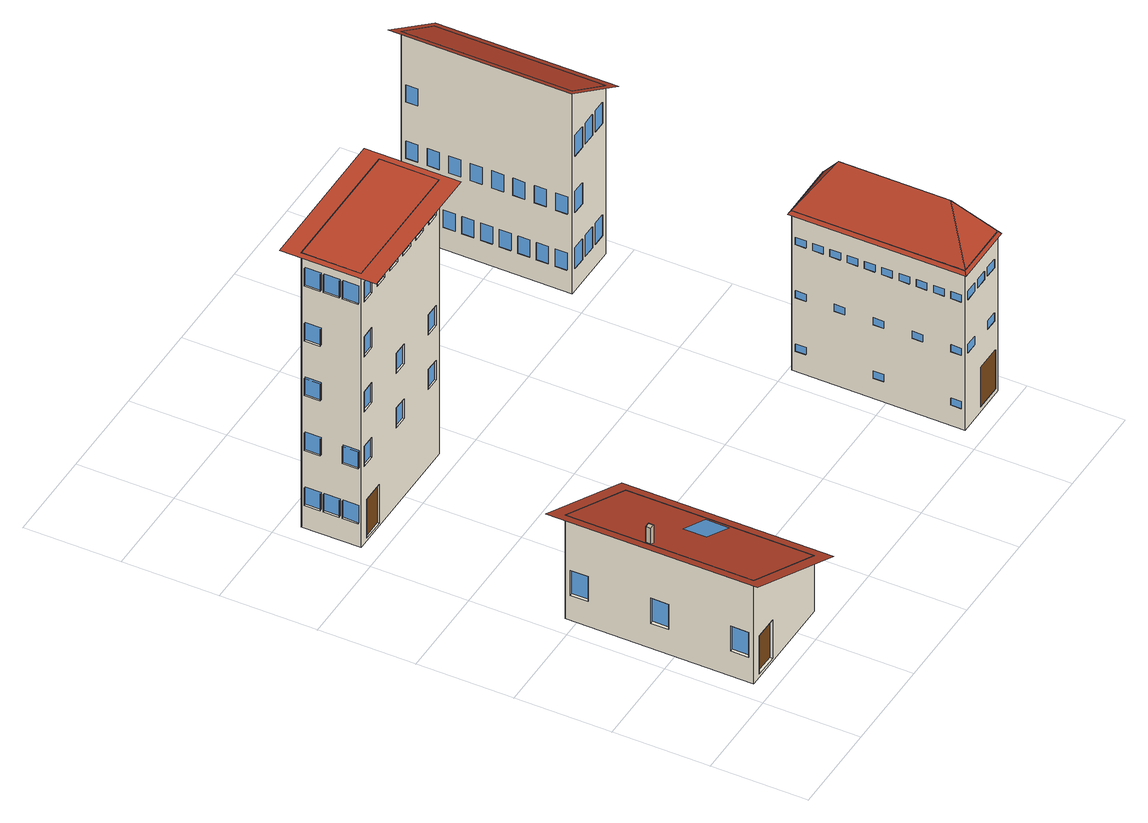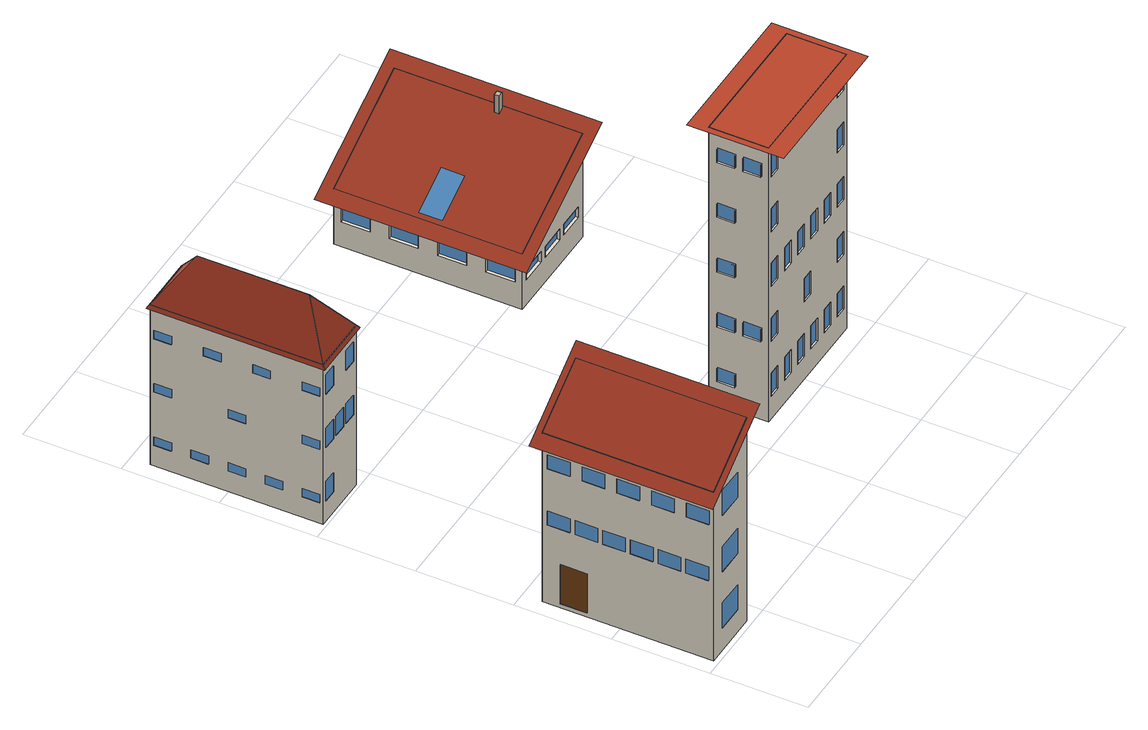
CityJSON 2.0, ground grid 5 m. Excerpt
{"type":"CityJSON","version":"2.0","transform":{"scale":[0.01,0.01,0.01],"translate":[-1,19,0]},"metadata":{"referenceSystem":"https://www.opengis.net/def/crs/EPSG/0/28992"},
"CityObjects":{
"building1":{"type":"Building","attributes":{"roofType":"Shed","yearOfConstruction":1976,"function":"Residential","storeysAboveGround":1},"children":["building1-1"],"geometry":[{"type":"MultiSurface","lod":"3","boundaries":[[[0,1,2,3]],[[4,5,6,7],[8,9,10,11],[12,13,14,15]],[[10,9,8,11]],[[3,2,5,4],[16,17,18,19]],[[20,21,16,19]],[[18,22,20,19]],[[23,22,18,17]],[[16,21,23,17]],[[22,23,21,20]],[[1,6,5,2],[24,25,26,27],[28,29,30,31],[32,33,34,35],[36,37,38,39]],[[40,41,24,27]],[[26,42,40,27]],[[43,42,26,25]],[[24,41,43,25]],[[44,45,28,31]],[[30,46,44,31]],[[47,46,30,29]],[[28,45,47,29]],[[48,49,32,35]],[[34,50,48,35]],[[51,50,34,33]],[[32,49,51,33]],[[52,53,36,39]],[[38,54,52,39]],[[55,54,38,37]],[[36,53,55,37]],[[42,43,41,40]],[[46,47,45,44]],[[50,51,49,48]],[[54,55,53,52]],[[1,0,7,6],[56,57,58,59],[60,61,62,63],[64,65,66,67]],[[68,69,56,59]],[[58,70,68,59]],[[71,70,58,57]],[[56,69,71,57]],[[72,73,60,63]],[[62,74,72,63]],[[75,74,62,61]],[[60,73,75,61]],[[76,77,64,67]],[[66,78,76,67]],[[79,78,66,65]],[[64,77,79,65]],[[70,71,69,68]],[[74,75,73,72]],[[78,79,77,76]],[[0,3,4,7],[80,81,82,83],[84,85,86,87],[88,89,90,91]],[[92,93,80,83]],[[82,94,92,83]],[[95,94,82,81]],[[80,93,95,81]],[[96,97,84,87]],[[86,98,96,87]],[[99,98,86,85]],[[84,97,99,85]],[[100,101,88,91]],[[90,102,100,91]],[[103,102,90,89]],[[88,101,103,89]],[[94,95,93,92]],[[98,99,97,96]],[[102,103,101,100]],[[104,105,106,107],[7,6,5,4]]],"semantics":{"surfaces":[{"type":"GroundSurface"},{"type":"RoofSurface"},{"type":"Window"},{"type":"WallSurface"},{"type":"Door"}],"values":[0,1,2,3,3,3,3,3,4,3,3,3,3,3,3,3,3,3,3,3,3,3,3,3,3,3,2,2,2,2,3,3,3,3,3,3,3,3,3,3,3,3,3,2,2,2,3,3,3,3,3,3,3,3,3,3,3,3,3,2,2,2,1]}}]},
"building1-1":{"type":"BuildingInstallation","parents":["building1"],"geometry":[{"type":"MultiSurface","lod":"3","boundaries":[[[14,108,109,15]],[[110,111,13,12]],[[109,110,12,15]],[[14,13,111,108]],[[108,111,110,109]],[[14,13,12,15]]]}]},
"building2":{"type":"Building","attributes":{"roofType":"Flat","yearOfConstruction":1965,"function":"Residential","storeysAboveGround":5},"geometry":[{"type":"MultiSurface","lod":"3","boundaries":[[[112,113,114,115]],[[116,117,118,119]],[[114,116,119,115],[120,121,122,123],[124,125,126,127],[128,129,130,131],[132,133,134,135],[136,137,138,139],[140,141,142,143],[144,145,146,147],[148,149,150,151],[152,153,154,155],[156,157,158,159],[160,161,162,163],[164,165,166,167],[168,169,170,171],[172,173,174,175]],[[176,177,120,123]],[[122,178,176,123]],[[179,178,122,121]],[[120,177,179,121]],[[180,181,124,127]],[[126,182,180,127]],[[183,182,126,125]],[[124,181,183,125]],[[184,185,128,131]],[[130,186,184,131]],[[187,186,130,129]],[[128,185,187,129]],[[188,189,132,135]],[[134,190,188,135]],[[191,190,134,133]],[[132,189,191,133]],[[192,193,136,139]],[[138,194,192,139]],[[195,194,138,137]],[[136,193,195,137]],[[196,197,140,143]],[[142,198,196,143]],[[199,198,142,141]],[[140,197,199,141]],[[200,201,144,147]],[[146,202,200,147]],[[203,202,146,145]],[[144,201,203,145]],[[204,205,148,151]],[[150,206,204,151]],[[207,206,150,149]],[[148,205,207,149]],[[208,209,152,155]],[[154,210,208,155]],[[211,210,154,153]],[[152,209,211,153]],[[212,213,156,159]],[[158,214,212,159]],[[215,214,158,157]],[[156,213,215,157]],[[216,217,160,163]],[[162,218,216,163]],[[219,218,162,161]],[[160,217,219,161]],[[220,221,164,167]],[[166,222,220,167]],[[223,222,166,165]],[[164,221,223,165]],[[224,225,168,171]],[[170,226,224,171]],[[227,226,170,169]],[[168,225,227,169]],[[228,229,172,175]],[[174,230,228,175]],[[231,230,174,173]],[[172,229,231,173]],[[178,179,177,176]],[[182,183,181,180]],[[186,187,185,184]],[[190,191,189,188]],[[194,195,193,192]],[[198,199,197,196]],[[202,203,201,200]],[[206,207,205,204]],[[210,211,209,208]],[[214,215,213,212]],[[218,219,217,216]],[[222,223,221,220]],[[226,227,225,224]],[[230,231,229,228]],[[113,117,116,114],[232,233,234,235],[236,237,238,239],[240,241,242,243],[244,245,246,247],[248,249,250,251],[252,253,254,255],[256,257,258,259]],[[260,261,232,235]],[[234,262,260,235]],[[263,262,234,233]],[[232,261,263,233]],[[264,265,236,239]],[[238,266,264,239]],[[267,266,238,237]],[[236,265,267,237]],[[268,269,240,243]],[[242,270,268,243]],[[271,270,242,241]],[[240,269,271,241]],[[272,273,244,247]],[[246,274,272,247]],[[275,274,246,245]],[[244,273,275,245]],[[276,277,248,251]],[[250,278,276,251]],[[279,278,250,249]],[[248,277,279,249]],[[280,281,252,255]],[[254,282,280,255]],[[283,282,254,253]],[[252,281,283,253]],[[284,285,256,259]],[[258,286,284,259]],[[287,286,258,257]],[[256,285,287,257]],[[262,263,261,260]],[[266,267,265,264]],[[270,271,269,268]],[[274,275,273,272]],[[278,279,277,276]],[[282,283,281,280]],[[286,287,285,284]],[[112,118,117,113],[288,289,290,291],[292,293,294,295],[296,297,298,299],[300,301,302,303],[304,305,306,307],[308,309,310,311],[312,313,314,315],[316,317,318,319],[320,321,322,323],[324,325,326,327],[328,329,330,331],[332,333,334,335],[336,337,338,339],[340,341,342,343],[344,345,346,347],[348,349,350,351],[352,353,354,355],[356,357,358,359],[360,361,362,363]],[[364,365,288,291]],[[290,366,364,291]],[[367,366,290,289]],[[288,365,367,289]],[[368,369,292,295]],[[294,370,368,295]],[[371,370,294,293]],[[292,369,371,293]],[[372,373,296,299]],[[298,374,372,299]],[[375,374,298,297]],[[296,373,375,297]],[[376,377,300,303]],[[302,378,376,303]],[[379,378,302,301]],[[300,377,379,301]],[[380,381,304,307]],[[306,382,380,307]],[[383,382,306,305]],[[304,381,383,305]],[[384,385,308,311]],[[310,386,384,311]],[[387,386,310,309]],[[308,385,387,309]],[[388,389,312,315]],[[314,390,388,315]],[[391,390,314,313]],[[312,389,391,313]],[[392,393,316,319]],[[318,394,392,319]],[[395,394,318,317]],[[316,393,395,317]],[[396,397,320,323]],[[322,398,396,323]],[[399,398,322,321]],[[320,397,399,321]],[[400,401,324,327]],[[326,402,400,327]],[[403,402,326,325]],[[324,401,403,325]],[[404,405,328,331]],[[330,406,404,331]],[[407,406,330,329]],[[328,405,407,329]],[[408,409,332,335]],[[334,410,408,335]],[[411,410,334,333]],[[332,409,411,333]],[[412,413,336,339]],[[338,414,412,339]],[[415,414,338,337]],[[336,413,415,337]],[[416,417,340,343]],[[342,418,416,343]],[[419,418,342,341]],[[340,417,419,341]],[[420,421,344,347]],[[346,422,420,347]],[[423,422,346,345]],[[344,421,423,345]],[[424,425,348,351]],[[350,426,424,351]],[[427,426,350,349]],[[348,425,427,349]],[[428,429,352,355]],[[354,430,428,355]],[[431,430,354,353]],[[352,429,431,353]],[[432,433,356,359]],[[358,434,432,359]],[[435,434,358,357]],[[356,433,435,357]],[[436,437,360,363]],[[362,438,436,363]],[[439,438,362,361]],[[360,437,439,361]],[[366,367,365,364]],[[370,371,369,368]],[[374,375,373,372]],[[378,379,377,376]],[[382,383,381,380]],[[386,387,385,384]],[[390,391,389,388]],[[394,395,393,392]],[[398,399,397,396]],[[402,403,401,400]],[[406,407,405,404]],[[410,411,409,408]],[[414,415,413,412]],[[418,419,417,416]],[[422,423,421,420]],[[426,427,425,424]],[[430,431,429,428]],[[434,435,433,432]],[[438,439,437,436]],[[115,119,118,112],[440,441,442,443],[444,445,446,447],[448,449,450,451],[452,453,454,455],[456,457,458,459],[460,461,462,463],[464,465,466,467],[468,469,470,471],[472,473,474,475],[476,477,478,479]],[[480,481,440,443]],[[442,482,480,443]],[[483,482,442,441]],[[440,481,483,441]],[[484,485,444,447]],[[446,486,484,447]],[[487,486,446,445]],[[444,485,487,445]],[[488,489,448,451]],[[450,490,488,451]],[[491,490,450,449]],[[448,489,491,449]],[[492,493,452,455]],[[454,494,492,455]],[[495,494,454,453]],[[452,493,495,453]],[[496,497,456,459]],[[458,498,496,459]],[[499,498,458,457]],[[456,497,499,457]],[[500,501,460,463]],[[462,502,500,463]],[[503,502,462,461]],[[460,501,503,461]],[[504,505,464,467]],[[466,506,504,467]],[[507,506,466,465]],[[464,505,507,465]],[[508,509,468,471]],[[470,510,508,471]],[[511,510,470,469]],[[468,509,511,469]],[[512,513,472,475]],[[474,514,512,475]],[[515,514,474,473]],[[472,513,515,473]],[[516,517,476,479]],[[478,518,516,479]],[[519,518,478,477]],[[476,517,519,477]],[[482,483,481,480]],[[486,487,485,484]],[[490,491,489,488]],[[494,495,493,492]],[[498,499,497,496]],[[502,503,501,500]],[[506,507,505,504]],[[510,511,509,508]],[[514,515,513,512]],[[518,519,517,516]],[[520,521,522,523],[118,117,116,119]]],"semantics":{"surfaces":[{"type":"GroundSurface"},{"type":"RoofSurface"},{"type":"WallSurface"},{"type":"Door"},{"type":"Window"}],"values":[0,1,2,2,2,2,2,2,2,2,2,2,2,2,2,2,2,2,2,2,2,2,2,2,2,2,2,2,2,2,2,2,2,2,2,2,2,2,2,2,2,2,2,2,2,2,2,2,2,2,2,2,2,2,2,2,2,2,2,3,4,4,4,4,4,4,4,4,4,4,4,4,4,2,2,2,2,2,2,2,2,2,2,2,2,2,2,2,2,2,2,2,2,2,2,2,2,2,2,2,2,2,4,4,4,4,4,4,4,2,2,2,2,2,2,2,2,2,2,2,2,2,2,2,2,2,2,2,2,2,2,2,2,2,2,2,2,2,2,2,2,2,2,2,2,2,2,2,2,2,2,2,2,2,2,2,2,2,2,2,2,2,2,2,2,2,2,2,2,2,2,2,2,2,2,2,2,2,2,2,2,2,2,2,2,2,4,4,4,4,4,4,4,4,4,4,4,4,4,4,4,4,4,4,4,2,2,2,2,2,2,2,2,2,2,2,2,2,2,2,2,2,2,2,2,2,2,2,2,2,2,2,2,2,2,2,2,2,2,2,2,2,2,2,2,2,4,4,4,4,4,4,4,4,4,4,1]}}]},
"building3":{"type":"Building","attributes":{"roofType":"Hipped","yearOfConstruction":1959,"function":"Industrial","storeysAboveGround":3},"geometry":[{"type":"MultiSurface","lod":"3","boundaries":[[[524,525,526,527]],[[528,529,530,531]],[[531,532,533,528]],[[530,532,531]],[[533,529,528]],[[526,532,530,527],[534,535,536,537],[538,539,540,541],[542,543,544,545],[546,547,548,549],[550,551,552,553],[554,555,556,557]],[[558,559,534,537]],[[536,560,558,537]],[[561,560,536,535]],[[534,559,561,535]],[[562,563,538,541]],[[540,564,562,541]],[[565,564,540,539]],[[538,563,565,539]],[[566,567,542,545]],[[544,568,566,545]],[[569,568,544,543]],[[542,567,569,543]],[[570,571,546,549]],[[548,572,570,549]],[[573,572,548,547]],[[546,571,573,547]],[[574,575,550,553]],[[552,576,574,553]],[[577,576,552,551]],[[550,575,577,551]],[[578,579,554,557]],[[556,580,578,557]],[[581,580,556,555]],[[554,579,581,555]],[[560,561,559,558]],[[564,565,563,562]],[[568,569,567,566]],[[572,573,571,570]],[[576,577,575,574]],[[580,581,579,578]],[[525,533,532,526],[582,583,584,585],[586,587,588,589],[590,591,592,593],[594,595,596,597],[598,599,600,601],[602,603,604,605],[606,607,608,609],[610,611,612,613],[614,615,616,617],[618,619,620,621],[622,623,624,625],[626,627,628,629]],[[630,631,582,585]],[[584,632,630,585]],[[633,632,584,583]],[[582,631,633,583]],[[634,635,586,589]],[[588,636,634,589]],[[637,636,588,587]],[[586,635,637,587]],[[638,639,590,593]],[[592,640,638,593]],[[641,640,592,591]],[[590,639,641,591]],[[642,643,594,597]],[[596,644,642,597]],[[645,644,596,595]],[[594,643,645,595]],[[646,647,598,601]],[[600,648,646,601]],[[649,648,600,599]],[[598,647,649,599]],[[650,651,602,605]],[[604,652,650,605]],[[653,652,604,603]],[[602,651,653,603]],[[654,655,606,609]],[[608,656,654,609]],[[657,656,608,607]],[[606,655,657,607]],[[658,659,610,613]],[[612,660,658,613]],[[661,660,612,611]],[[610,659,661,611]],[[662,663,614,617]],[[616,664,662,617]],[[665,664,616,615]],[[614,663,665,615]],[[666,667,618,621]],[[620,668,666,621]],[[669,668,620,619]],[[618,667,669,619]],[[670,671,622,625]],[[624,672,670,625]],[[673,672,624,623]],[[622,671,673,623]],[[674,675,626,629]],[[628,676,674,629]],[[677,676,628,627]],[[626,675,677,627]],[[632,633,631,630]],[[636,637,635,634]],[[640,641,639,638]],[[644,645,643,642]],[[648,649,647,646]],[[652,653,651,650]],[[656,657,655,654]],[[660,661,659,658]],[[664,665,663,662]],[[668,669,667,666]],[[672,673,671,670]],[[676,677,675,674]],[[524,529,533,525],[678,679,680,681],[682,683,684,685],[686,687,688,689],[690,691,692,693],[694,695,696,697],[698,699,700,701]],[[702,703,678,681]],[[680,704,702,681]],[[705,704,680,679]],[[678,703,705,679]],[[706,707,682,685]],[[684,708,706,685]],[[709,708,684,683]],[[682,707,709,683]],[[710,711,686,689]],[[688,712,710,689]],[[713,712,688,687]],[[686,711,713,687]],[[714,715,690,693]],[[692,716,714,693]],[[717,716,692,691]],[[690,715,717,691]],[[718,719,694,697]],[[696,720,718,697]],[[721,720,696,695]],[[694,719,721,695]],[[722,723,698,701]],[[700,724,722,701]],[[725,724,700,699]],[[698,723,725,699]],[[704,705,703,702]],[[708,709,707,706]],[[712,713,711,710]],[[716,717,715,714]],[[720,721,719,718]],[[724,725,723,722]],[[527,530,529,524],[726,727,728,729],[730,731,732,733],[734,735,736,737],[738,739,740,741],[742,743,744,745],[746,747,748,749],[750,751,752,753],[754,755,756,757],[758,759,760,761],[762,763,764,765],[766,767,768,769],[770,771,772,773],[774,775,776,777],[778,779,780,781],[782,783,784,785],[786,787,788,789],[790,791,792,793],[794,795,796,797]],[[798,799,726,729]],[[728,800,798,729]],[[801,800,728,727]],[[726,799,801,727]],[[802,803,730,733]],[[732,804,802,733]],[[805,804,732,731]],[[730,803,805,731]],[[806,807,734,737]],[[736,808,806,737]],[[809,808,736,735]],[[734,807,809,735]],[[810,811,738,741]],[[740,812,810,741]],[[813,812,740,739]],[[738,811,813,739]],[[814,815,742,745]],[[744,816,814,745]],[[817,816,744,743]],[[742,815,817,743]],[[818,819,746,749]],[[748,820,818,749]],[[821,820,748,747]],[[746,819,821,747]],[[822,823,750,753]],[[752,824,822,753]],[[825,824,752,751]],[[750,823,825,751]],[[826,827,754,757]],[[756,828,826,757]],[[829,828,756,755]],[[754,827,829,755]],[[830,831,758,761]],[[760,832,830,761]],[[833,832,760,759]],[[758,831,833,759]],[[834,835,762,765]],[[764,836,834,765]],[[837,836,764,763]],[[762,835,837,763]],[[838,839,766,769]],[[768,840,838,769]],[[841,840,768,767]],[[766,839,841,767]],[[842,843,770,773]],[[772,844,842,773]],[[845,844,772,771]],[[770,843,845,771]],[[846,847,774,777]],[[776,848,846,777]],[[849,848,776,775]],[[774,847,849,775]],[[850,851,778,781]],[[780,852,850,781]],[[853,852,780,779]],[[778,851,853,779]],[[854,855,782,785]],[[784,856,854,785]],[[857,856,784,783]],[[782,855,857,783]],[[858,859,786,789]],[[788,860,858,789]],[[861,860,788,787]],[[786,859,861,787]],[[862,863,790,793]],[[792,864,862,793]],[[865,864,792,791]],[[790,863,865,791]],[[866,867,794,797]],[[796,868,866,797]],[[869,868,796,795]],[[794,867,869,795]],[[800,801,799,798]],[[804,805,803,802]],[[808,809,807,806]],[[812,813,811,810]],[[816,817,815,814]],[[820,821,819,818]],[[824,825,823,822]],[[828,829,827,826]],[[832,833,831,830]],[[836,837,835,834]],[[840,841,839,838]],[[844,845,843,842]],[[848,849,847,846]],[[852,853,851,850]],[[856,857,855,854]],[[860,861,859,858]],[[864,865,863,862]],[[868,869,867,866]],[[870,532,530,871]],[[872,533,532,870]],[[529,533,872,873]],[[530,529,873,871]]],"semantics":{"surfaces":[{"type":"GroundSurface"},{"type":"RoofSurface"},{"type":"WallSurface"},{"type":"Door"},{"type":"Window"}],"values":[0,1,1,1,1,2,2,2,2,2,2,2,2,2,2,2,2,2,2,2,2,2,2,2,2,2,2,2,2,2,3,4,4,4,4,4,2,2,2,2,2,2,2,2,2,2,2,2,2,2,2,2,2,2,2,2,2,2,2,2,2,2,2,2,2,2,2,2,2,2,2,2,2,2,2,2,2,2,2,2,2,2,2,2,2,4,4,4,4,4,4,4,4,4,4,4,4,2,2,2,2,2,2,2,2,2,2,2,2,2,2,2,2,2,2,2,2,2,2,2,2,2,4,4,4,4,4,4,2,2,2,2,2,2,2,2,2,2,2,2,2,2,2,2,2,2,2,2,2,2,2,2,2,2,2,2,2,2,2,2,2,2,2,2,2,2,2,2,2,2,2,2,2,2,2,2,2,2,2,2,2,2,2,2,2,2,2,2,2,2,2,2,2,2,2,2,2,2,2,2,2,4,4,4,4,4,4,4,4,4,4,4,4,4,4,4,4,4,4,1,1,1,1]}}]},
"building4":{"type":"Building","attributes":{"roofType":"Shed","yearOfConstruction":1948,"function":"Residential","storeysAboveGround":3},"geometry":[{"type":"MultiSurface","lod":"3","boundaries":[[[874,875,876,877]],[[878,879,880,881]],[[877,876,879,878],[882,883,884,885],[886,887,888,889],[890,891,892,893],[894,895,896,897],[898,899,900,901],[902,903,904,905],[906,907,908,909]],[[910,911,882,885]],[[884,912,910,885]],[[913,912,884,883]],[[882,911,913,883]],[[914,915,886,889]],[[888,916,914,889]],[[917,916,888,887]],[[886,915,917,887]],[[918,919,890,893]],[[892,920,918,893]],[[921,920,892,891]],[[890,919,921,891]],[[922,923,894,897]],[[896,924,922,897]],[[925,924,896,895]],[[894,923,925,895]],[[926,927,898,901]],[[900,928,926,901]],[[929,928,900,899]],[[898,927,929,899]],[[930,931,902,905]],[[904,932,930,905]],[[933,932,904,903]],[[902,931,933,903]],[[934,935,906,909]],[[908,936,934,909]],[[937,936,908,907]],[[906,935,937,907]],[[912,913,911,910]],[[916,917,915,914]],[[920,921,919,918]],[[924,925,923,922]],[[928,929,927,926]],[[932,933,931,930]],[[936,937,935,934]],[[875,880,879,876],[938,939,940,941],[942,943,944,945],[946,947,948,949],[950,951,952,953],[954,955,956,957],[958,959,960,961],[962,963,964,965],[966,967,968,969],[970,971,972,973],[974,975,976,977],[978,979,980,981],[982,983,984,985]],[[986,987,938,941]],[[940,988,986,941]],[[989,988,940,939]],[[938,987,989,939]],[[990,991,942,945]],[[944,992,990,945]],[[993,992,944,943]],[[942,991,993,943]],[[994,995,946,949]],[[948,996,994,949]],[[997,996,948,947]],[[946,995,997,947]],[[998,999,950,953]],[[952,1000,998,953]],[[1001,1000,952,951]],[[950,999,1001,951]],[[1002,1003,954,957]],[[956,1004,1002,957]],[[1005,1004,956,955]],[[954,1003,1005,955]],[[1006,1007,958,961]],[[960,1008,1006,961]],[[1009,1008,960,959]],[[958,1007,1009,959]],[[1010,1011,962,965]],[[964,1012,1010,965]],[[1013,1012,964,963]],[[962,1011,1013,963]],[[1014,1015,966,969]],[[968,1016,1014,969]],[[1017,1016,968,967]],[[966,1015,1017,967]],[[1018,1019,970,973]],[[972,1020,1018,973]],[[1021,1020,972,971]],[[970,1019,1021,971]],[[1022,1023,974,977]],[[976,1024,1022,977]],[[1025,1024,976,975]],[[974,1023,1025,975]],[[1026,1027,978,981]],[[980,1028,1026,981]],[[1029,1028,980,979]],[[978,1027,1029,979]],[[1030,1031,982,985]],[[984,1032,1030,985]],[[1033,1032,984,983]],[[982,1031,1033,983]],[[988,989,987,986]],[[992,993,991,990]],[[996,997,995,994]],[[1000,1001,999,998]],[[1004,1005,1003,1002]],[[1008,1009,1007,1006]],[[1012,1013,1011,1010]],[[1016,1017,1015,1014]],[[1020,1021,1019,1018]],[[1024,1025,1023,1022]],[[1028,1029,1027,1026]],[[1032,1033,1031,1030]],[[875,874,881,880],[1034,1035,1036,1037],[1038,1039,1040,1041],[1042,1043,1044,1045]],[[1046,1047,1034,1037]],[[1036,1048,1046,1037]],[[1049,1048,1036,1035]],[[1034,1047,1049,1035]],[[1050,1051,1038,1041]],[[1040,1052,1050,1041]],[[1053,1052,1040,1039]],[[1038,1051,1053,1039]],[[1054,1055,1042,1045]],[[1044,1056,1054,1045]],[[1057,1056,1044,1043]],[[1042,1055,1057,1043]],[[1048,1049,1047,1046]],[[1052,1053,1051,1050]],[[1056,1057,1055,1054]],[[874,877,878,881],[1058,1059,1060,1061],[1062,1063,1064,1065],[1066,1067,1068,1069],[1070,1071,1072,1073],[1074,1075,1076,1077],[1078,1079,1080,1081],[1082,1083,1084,1085],[1086,1087,1088,1089],[1090,1091,1092,1093],[1094,1095,1096,1097],[1098,1099,1100,1101],[1102,1103,1104,1105],[1106,1107,1108,1109],[1110,1111,1112,1113],[1114,1115,1116,1117],[1118,1119,1120,1121],[1122,1123,1124,1125],[1126,1127,1128,1129]],[[1130,1131,1058,1061]],[[1060,1132,1130,1061]],[[1133,1132,1060,1059]],[[1058,1131,1133,1059]],[[1134,1135,1062,1065]],[[1064,1136,1134,1065]],[[1137,1136,1064,1063]],[[1062,1135,1137,1063]],[[1138,1139,1066,1069]],[[1068,1140,1138,1069]],[[1141,1140,1068,1067]],[[1066,1139,1141,1067]],[[1142,1143,1070,1073]],[[1072,1144,1142,1073]],[[1145,1144,1072,1071]],[[1070,1143,1145,1071]],[[1146,1147,1074,1077]],[[1076,1148,1146,1077]],[[1149,1148,1076,1075]],[[1074,1147,1149,1075]],[[1150,1151,1078,1081]],[[1080,1152,1150,1081]],[[1153,1152,1080,1079]],[[1078,1151,1153,1079]],[[1154,1155,1082,1085]],[[1084,1156,1154,1085]],[[1157,1156,1084,1083]],[[1082,1155,1157,1083]],[[1158,1159,1086,1089]],[[1088,1160,1158,1089]],[[1161,1160,1088,1087]],[[1086,1159,1161,1087]],[[1162,1163,1090,1093]],[[1092,1164,1162,1093]],[[1165,1164,1092,1091]],[[1090,1163,1165,1091]],[[1166,1167,1094,1097]],[[1096,1168,1166,1097]],[[1169,1168,1096,1095]],[[1094,1167,1169,1095]],[[1170,1171,1098,1101]],[[1100,1172,1170,1101]],[[1173,1172,1100,1099]],[[1098,1171,1173,1099]],[[1174,1175,1102,1105]],[[1104,1176,1174,1105]],[[1177,1176,1104,1103]],[[1102,1175,1177,1103]],[[1178,1179,1106,1109]],[[1108,1180,1178,1109]],[[1181,1180,1108,1107]],[[1106,1179,1181,1107]],[[1182,1183,1110,1113]],[[1112,1184,1182,1113]],[[1185,1184,1112,1111]],[[1110,1183,1185,1111]],[[1186,1187,1114,1117]],[[1116,1188,1186,1117]],[[1189,1188,1116,1115]],[[1114,1187,1189,1115]],[[1190,1191,1118,1121]],[[1120,1192,1190,1121]],[[1193,1192,1120,1119]],[[1118,1191,1193,1119]],[[1194,1195,1122,1125]],[[1124,1196,1194,1125]],[[1197,1196,1124,1123]],[[1122,1195,1197,1123]],[[1198,1199,1126,1129]],[[1128,1200,1198,1129]],[[1201,1200,1128,1127]],[[1126,1199,1201,1127]],[[1132,1133,1131,1130]],[[1136,1137,1135,1134]],[[1140,1141,1139,1138]],[[1144,1145,1143,1142]],[[1148,1149,1147,1146]],[[1152,1153,1151,1150]],[[1156,1157,1155,1154]],[[1160,1161,1159,1158]],[[1164,1165,1163,1162]],[[1168,1169,1167,1166]],[[1172,1173,1171,1170]],[[1176,1177,1175,1174]],[[1180,1181,1179,1178]],[[1184,1185,1183,1182]],[[1188,1189,1187,1186]],[[1192,1193,1191,1190]],[[1196,1197,1195,1194]],[[1200,1201,1199,1198]],[[1202,1203,1204,1205],[881,880,879,878]]],"semantics":{"surfaces":[{"type":"GroundSurface"},{"type":"RoofSurface"},{"type":"WallSurface"},{"type":"Window"},{"type":"Door"}],"values":[0,1,2,2,2,2,2,2,2,2,2,2,2,2,2,2,2,2,2,2,2,2,2,2,2,2,2,2,2,2,2,3,3,3,3,3,3,3,2,2,2,2,2,2,2,2,2,2,2,2,2,2,2,2,2,2,2,2,2,2,2,2,2,2,2,2,2,2,2,2,2,2,2,2,2,2,2,2,2,2,2,2,2,2,2,2,2,4,3,3,3,3,3,3,3,3,3,3,3,2,2,2,2,2,2,2,2,2,2,2,2,2,3,3,3,2,2,2,2,2,2,2,2,2,2,2,2,2,2,2,2,2,2,2,2,2,2,2,2,2,2,2,2,2,2,2,2,2,2,2,2,2,2,2,2,2,2,2,2,2,2,2,2,2,2,2,2,2,2,2,2,2,2,2,2,2,2,2,2,2,2,2,2,2,2,2,2,2,3,3,3,3,3,3,3,3,3,3,3,3,3,3,3,3,3,3,1]}}]}
},
"vertices":[
[100,1060,0],[672,1060,0],[672,100,0],[100,100,0],[100,100,607],[672,100,327],[672,1060,327],[100,1060,607],[437,641,442],[650,641,338],[650,520,338],[437,520,442],[110,656,602],[137,656,589],[137,629,589],[110,629,602],[154,100,241],[279,100,241],[279,100,16],[154,100,16],[154,116,16],[154,116,241],[279,116,16],[279,116,241],[672,137,285],[672,285,285],[672,285,145],[672,137,145],[672,383,285],[672,531,285],[672,531,145],[672,383,145],[672,629,285],[672,777,285],[672,777,145],[672,629,145],[672,875,285],[672,1023,285],[672,1023,145],[672,875,145],[656,137,145],[656,137,285],[656,285,145],[656,285,285],[656,383,145],[656,383,285],[656,531,145],[656,531,285],[656,629,145],[656,629,285],[656,777,145],[656,777,285],[656,875,145],[656,875,285],[656,1023,145],[656,1023,285],[633,1060,207],[494,1060,207],[494,1060,145],[633,1060,145],[456,1060,207],[317,1060,207],[317,1060,145],[456,1060,145],[279,1060,207],[140,1060,207],[140,1060,145],[279,1060,145],[633,1044,145],[633,1044,207],[494,1044,145],[494,1044,207],[456,1044,145],[456,1044,207],[317,1044,145],[317,1044,207],[279,1044,145],[279,1044,207],[140,1044,145],[140,1044,207],[100,1035,292],[100,943,292],[100,943,145],[100,1035,145],[100,626,292],[100,534,292],[100,534,145],[100,626,145],[100,217,292],[100,125,292],[100,125,145],[100,217,145],[116,1035,145],[116,1035,292],[116,943,145],[116,943,292],[116,626,145],[116,626,292],[116,534,145],[116,534,292],[116,217,145],[116,217,292],[116,125,145],[116,125,292],[744,40,292],[744,1120,292],[28,1120,642],[28,40,642],
[137,629,693],[110,629,693],[110,656,693],[137,656,693],
[100,2404,0],[838,2404,0],[838,2100,0],[100,2100,0],[838,2100,1610],[838,2404,1610],[100,2404,1610],[100,2100,1610],[154,2100,243],[271,2100,243],[271,2100,15],[154,2100,15],[128,2100,571],[202,2100,571],[202,2100,454],[128,2100,454],[432,2100,571],[506,2100,571],[506,2100,454],[432,2100,454],[736,2100,571],[810,2100,571],[810,2100,454],[736,2100,454],[128,2100,893],[202,2100,893],[202,2100,776],[128,2100,776],[432,2100,893],[506,2100,893],[506,2100,776],[432,2100,776],[736,2100,893],[810,2100,893],[810,2100,776],[736,2100,776],[128,2100,1215],[202,2100,1215],[202,2100,1098],[128,2100,1098],[128,2100,1537],[202,2100,1537],[202,2100,1420],[128,2100,1420],[250,2100,1537],[324,2100,1537],[324,2100,1420],[250,2100,1420],[372,2100,1537],[446,2100,1537],[446,2100,1420],[372,2100,1420],[494,2100,1537],[568,2100,1537],[568,2100,1420],[494,2100,1420],[616,2100,1537],[690,2100,1537],[690,2100,1420],[616,2100,1420],[738,2100,1537],[812,2100,1537],[812,2100,1420],[738,2100,1420],[154,2109,15],[154,2109,243],[271,2109,15],[271,2109,243],[128,2109,454],[128,2109,571],[202,2109,454],[202,2109,571],[432,2109,454],[432,2109,571],[506,2109,454],[506,2109,571],[736,2109,454],[736,2109,571],[810,2109,454],[810,2109,571],[128,2109,776],[128,2109,893],[202,2109,776],[202,2109,893],[432,2109,776],[432,2109,893],[506,2109,776],[506,2109,893],[736,2109,776],[736,2109,893],[810,2109,776],[810,2109,893],[128,2109,1098],[128,2109,1215],[202,2109,1098],[202,2109,1215],[128,2109,1420],[128,2109,1537],[202,2109,1420],[202,2109,1537],[250,2109,1420],[250,2109,1537],[324,2109,1420],[324,2109,1537],[372,2109,1420],[372,2109,1537],[446,2109,1420],[446,2109,1537],[494,2109,1420],[494,2109,1537],[568,2109,1420],[568,2109,1537],[616,2109,1420],[616,2109,1537],[690,2109,1420],[690,2109,1537],[738,2109,1420],[738,2109,1537],[812,2109,1420],[812,2109,1537],[838,2140,208],[838,2232,208],[838,2232,132],[838,2140,132],[838,2140,530],[838,2232,530],[838,2232,454],[838,2140,454],[838,2272,530],[838,2364,530],[838,2364,454],[838,2272,454],[838,2140,852],[838,2232,852],[838,2232,776],[838,2140,776],[838,2140,1174],[838,2232,1174],[838,2232,1098],[838,2140,1098],[838,2140,1496],[838,2232,1496],[838,2232,1420],[838,2140,1420],[838,2272,1496],[838,2364,1496],[838,2364,1420],[838,2272,1420],[829,2140,132],[829,2140,208],[829,2232,132],[829,2232,208],[829,2140,454],[829,2140,530],[829,2232,454],[829,2232,530],[829,2272,454],[829,2272,530],[829,2364,454],[829,2364,530],[829,2140,776],[829,2140,852],[829,2232,776],[829,2232,852],[829,2140,1098],[829,2140,1174],[829,2232,1098],[829,2232,1174],[829,2140,1420],[829,2140,1496],[829,2232,1420],[829,2232,1496],[829,2272,1420],[829,2272,1496],[829,2364,1420],[829,2364,1496],[812,2404,267],[749,2404,267],[749,2404,132],[812,2404,132],[687,2404,267],[624,2404,267],[624,2404,132],[687,2404,132],[562,2404,267],[499,2404,267],[499,2404,132],[562,2404,132],[437,2404,267],[374,2404,267],[374,2404,132],[437,2404,132],[312,2404,267],[249,2404,267],[249,2404,132],[312,2404,132],[187,2404,267],[124,2404,267],[124,2404,132],[187,2404,132],[812,2404,589],[749,2404,589],[749,2404,454],[812,2404,454],[500,2404,589],[437,2404,589],[437,2404,454],[500,2404,454],[188,2404,589],[125,2404,589],[125,2404,454],[188,2404,454],[812,2404,911],[749,2404,911],[749,2404,776],[812,2404,776],[687,2404,911],[624,2404,911],[624,2404,776],[687,2404,776],[562,2404,911],[499,2404,911],[499,2404,776],[562,2404,776],[437,2404,911],[374,2404,911],[374,2404,776],[437,2404,776],[312,2404,911],[249,2404,911],[249,2404,776],[312,2404,776],[187,2404,911],[124,2404,911],[124,2404,776],[187,2404,776],[812,2404,1233],[749,2404,1233],[749,2404,1098],[812,2404,1098],[189,2404,1233],[126,2404,1233],[126,2404,1098],[189,2404,1098],[812,2404,1555],[749,2404,1555],[749,2404,1420],[812,2404,1420],[189,2404,1555],[126,2404,1555],[126,2404,1420],[189,2404,1420],[812,2395,132],[812,2395,267],[749,2395,132],[749,2395,267],[687,2395,132],[687,2395,267],[624,2395,132],[624,2395,267],[562,2395,132],[562,2395,267],[499,2395,132],[499,2395,267],[437,2395,132],[437,2395,267],[374,2395,132],[374,2395,267],[312,2395,132],[312,2395,267],[249,2395,132],[249,2395,267],[187,2395,132],[187,2395,267],[124,2395,132],[124,2395,267],[812,2395,454],[812,2395,589],[749,2395,454],[749,2395,589],[500,2395,454],[500,2395,589],[437,2395,454],[437,2395,589],[188,2395,454],[188,2395,589],[125,2395,454],[125,2395,589],[812,2395,776],[812,2395,911],[749,2395,776],[749,2395,911],[687,2395,776],[687,2395,911],[624,2395,776],[624,2395,911],[562,2395,776],[562,2395,911],[499,2395,776],[499,2395,911],[437,2395,776],[437,2395,911],[374,2395,776],[374,2395,911],[312,2395,776],[312,2395,911],[249,2395,776],[249,2395,911],[187,2395,776],[187,2395,911],[124,2395,776],[124,2395,911],[812,2395,1098],[812,2395,1233],[749,2395,1098],[749,2395,1233],[189,2395,1098],[189,2395,1233],[126,2395,1098],[126,2395,1233],[812,2395,1420],[812,2395,1555],[749,2395,1420],[749,2395,1555],[189,2395,1420],[189,2395,1555],[126,2395,1420],[126,2395,1555],[100,2389,234],[100,2308,234],[100,2308,132],[100,2389,132],[100,2293,234],[100,2212,234],[100,2212,132],[100,2293,132],[100,2197,234],[100,2116,234],[100,2116,132],[100,2197,132],[100,2389,556],[100,2308,556],[100,2308,454],[100,2389,454],[100,2196,556],[100,2115,556],[100,2115,454],[100,2196,454],[100,2389,878],[100,2308,878],[100,2308,776],[100,2389,776],[100,2389,1200],[100,2308,1200],[100,2308,1098],[100,2389,1098],[100,2389,1522],[100,2308,1522],[100,2308,1420],[100,2389,1420],[100,2293,1522],[100,2212,1522],[100,2212,1420],[100,2293,1420],[100,2197,1522],[100,2116,1522],[100,2116,1420],[100,2197,1420],[109,2389,132],[109,2389,234],[109,2308,132],[109,2308,234],[109,2293,132],[109,2293,234],[109,2212,132],[109,2212,234],[109,2197,132],[109,2197,234],[109,2116,132],[109,2116,234],[109,2389,454],[109,2389,556],[109,2308,454],[109,2308,556],[109,2196,454],[109,2196,556],[109,2115,454],[109,2115,556],[109,2389,776],[109,2389,878],[109,2308,776],[109,2308,878],[109,2389,1098],[109,2389,1200],[109,2308,1098],[109,2308,1200],[109,2389,1420],[109,2389,1522],[109,2308,1420],[109,2308,1522],[109,2293,1420],[109,2293,1522],[109,2212,1420],[109,2212,1522],[109,2197,1420],[109,2197,1522],[109,2116,1420],[109,2116,1522],[871,2006,1610],[871,2498,1610],[67,2498,1610],[67,2006,1610],
[2100,983,0],[2411,983,0],[2411,100,0],[2100,100,0],[2256,826,1172],[2100,983,939],[2100,100,939],[2256,257,1172],[2411,100,939],[2411,983,939],[2251,100,256],[2390,100,256],[2390,100,26],[2251,100,26],[2130,100,481],[2194,100,481],[2194,100,432],[2130,100,432],[2317,100,481],[2381,100,481],[2381,100,432],[2317,100,432],[2130,100,794],[2194,100,794],[2194,100,745],[2130,100,745],[2223,100,794],[2287,100,794],[2287,100,745],[2223,100,745],[2316,100,794],[2380,100,794],[2380,100,745],[2316,100,745],[2251,102,26],[2251,102,256],[2390,102,26],[2390,102,256],[2130,102,432],[2130,102,481],[2194,102,432],[2194,102,481],[2317,102,432],[2317,102,481],[2381,102,432],[2381,102,481],[2130,102,745],[2130,102,794],[2194,102,745],[2194,102,794],[2223,102,745],[2223,102,794],[2287,102,745],[2287,102,794],[2316,102,745],[2316,102,794],[2380,102,745],[2380,102,794],[2411,119,167],[2411,208,167],[2411,208,119],[2411,119,119],[2411,308,167],[2411,397,167],[2411,397,119],[2411,308,119],[2411,497,167],[2411,586,167],[2411,586,119],[2411,497,119],[2411,686,167],[2411,775,167],[2411,775,119],[2411,686,119],[2411,875,167],[2411,964,167],[2411,964,119],[2411,875,119],[2411,119,480],[2411,208,480],[2411,208,432],[2411,119,432],[2411,497,480],[2411,586,480],[2411,586,432],[2411,497,432],[2411,875,480],[2411,964,480],[2411,964,432],[2411,875,432],[2411,119,793],[2411,208,793],[2411,208,745],[2411,119,745],[2411,371,793],[2411,460,793],[2411,460,745],[2411,371,745],[2411,623,793],[2411,712,793],[2411,712,745],[2411,623,745],[2411,875,793],[2411,964,793],[2411,964,745],[2411,875,745],[2409,119,119],[2409,119,167],[2409,208,119],[2409,208,167],[2409,308,119],[2409,308,167],[2409,397,119],[2409,397,167],[2409,497,119],[2409,497,167],[2409,586,119],[2409,586,167],[2409,686,119],[2409,686,167],[2409,775,119],[2409,775,167],[2409,875,119],[2409,875,167],[2409,964,119],[2409,964,167],[2409,119,432],[2409,119,480],[2409,208,432],[2409,208,480],[2409,497,432],[2409,497,480],[2409,586,432],[2409,586,480],[2409,875,432],[2409,875,480],[2409,964,432],[2409,964,480],[2409,119,745],[2409,119,793],[2409,208,745],[2409,208,793],[2409,371,745],[2409,371,793],[2409,460,745],[2409,460,793],[2409,623,745],[2409,623,793],[2409,712,745],[2409,712,793],[2409,875,745],[2409,875,793],[2409,964,745],[2409,964,793],[2385,983,232],[2316,983,232],[2316,983,119],[2385,983,119],[2385,983,545],[2316,983,545],[2316,983,432],[2385,983,432],[2290,983,545],[2221,983,545],[2221,983,432],[2290,983,432],[2195,983,545],[2126,983,545],[2126,983,432],[2195,983,432],[2385,983,858],[2316,983,858],[2316,983,745],[2385,983,745],[2195,983,858],[2126,983,858],[2126,983,745],[2195,983,745],[2385,981,119],[2385,981,232],[2316,981,119],[2316,981,232],[2385,981,432],[2385,981,545],[2316,981,432],[2316,981,545],[2290,981,432],[2290,981,545],[2221,981,432],[2221,981,545],[2195,981,432],[2195,981,545],[2126,981,432],[2126,981,545],[2385,981,745],[2385,981,858],[2316,981,745],[2316,981,858],[2195,981,745],[2195,981,858],[2126,981,745],[2126,981,858],[2100,964,160],[2100,911,160],[2100,911,119],[2100,964,119],[2100,568,160],[2100,515,160],[2100,515,119],[2100,568,119],[2100,172,160],[2100,119,160],[2100,119,119],[2100,172,119],[2100,964,473],[2100,911,473],[2100,911,432],[2100,964,432],[2100,766,473],[2100,713,473],[2100,713,432],[2100,766,432],[2100,568,473],[2100,515,473],[2100,515,432],[2100,568,432],[2100,370,473],[2100,317,473],[2100,317,432],[2100,370,432],[2100,172,473],[2100,119,473],[2100,119,432],[2100,172,432],[2100,964,786],[2100,911,786],[2100,911,745],[2100,964,745],[2100,876,786],[2100,823,786],[2100,823,745],[2100,876,745],[2100,788,786],[2100,735,786],[2100,735,745],[2100,788,745],[2100,700,786],[2100,647,786],[2100,647,745],[2100,700,745],[2100,612,786],[2100,559,786],[2100,559,745],[2100,612,745],[2100,524,786],[2100,471,786],[2100,471,745],[2100,524,745],[2100,436,786],[2100,383,786],[2100,383,745],[2100,436,745],[2100,348,786],[2100,295,786],[2100,295,745],[2100,348,745],[2100,260,786],[2100,207,786],[2100,207,745],[2100,260,745],[2100,172,786],[2100,119,786],[2100,119,745],[2100,172,745],[2102,964,119],[2102,964,160],[2102,911,119],[2102,911,160],[2102,568,119],[2102,568,160],[2102,515,119],[2102,515,160],[2102,172,119],[2102,172,160],[2102,119,119],[2102,119,160],[2102,964,432],[2102,964,473],[2102,911,432],[2102,911,473],[2102,766,432],[2102,766,473],[2102,713,432],[2102,713,473],[2102,568,432],[2102,568,473],[2102,515,432],[2102,515,473],[2102,370,432],[2102,370,473],[2102,317,432],[2102,317,473],[2102,172,432],[2102,172,473],[2102,119,432],[2102,119,473],[2102,964,745],[2102,964,786],[2102,911,745],[2102,911,786],[2102,876,745],[2102,876,786],[2102,823,745],[2102,823,786],[2102,788,745],[2102,788,786],[2102,735,745],[2102,735,786],[2102,700,745],[2102,700,786],[2102,647,745],[2102,647,786],[2102,612,745],[2102,612,786],[2102,559,745],[2102,559,786],[2102,524,745],[2102,524,786],[2102,471,745],[2102,471,786],[2102,436,745],[2102,436,786],[2102,383,745],[2102,383,786],[2102,348,745],[2102,348,786],[2102,295,745],[2102,295,786],[2102,260,745],[2102,260,786],[2102,207,745],[2102,207,786],[2102,172,745],[2102,172,786],[2102,119,745],[2102,119,786],[2424,87,920],[2087,87,920],[2424,996,920],[2087,996,920],
[2100,2973,0],[2416,2973,0],[2416,2100,0],[2100,2100,0],[2100,2100,1194],[2416,2100,990],[2416,2973,990],[2100,2973,1194],[2128,2100,250],[2196,2100,250],[2196,2100,128],[2128,2100,128],[2224,2100,250],[2292,2100,250],[2292,2100,128],[2224,2100,128],[2320,2100,250],[2388,2100,250],[2388,2100,128],[2320,2100,128],[2128,2100,580],[2196,2100,580],[2196,2100,458],[2128,2100,458],[2128,2100,910],[2196,2100,910],[2196,2100,788],[2128,2100,788],[2224,2100,910],[2292,2100,910],[2292,2100,788],[2224,2100,788],[2320,2100,910],[2388,2100,910],[2388,2100,788],[2320,2100,788],[2128,2102,128],[2128,2102,250],[2196,2102,128],[2196,2102,250],[2224,2102,128],[2224,2102,250],[2292,2102,128],[2292,2102,250],[2320,2102,128],[2320,2102,250],[2388,2102,128],[2388,2102,250],[2128,2102,458],[2128,2102,580],[2196,2102,458],[2196,2102,580],[2128,2102,788],[2128,2102,910],[2196,2102,788],[2196,2102,910],[2224,2102,788],[2224,2102,910],[2292,2102,788],[2292,2102,910],[2320,2102,788],[2320,2102,910],[2388,2102,788],[2388,2102,910],[2416,2193,251],[2416,2327,251],[2416,2327,22],[2416,2193,22],[2416,2126,539],[2416,2241,539],[2416,2241,458],[2416,2126,458],[2416,2267,539],[2416,2382,539],[2416,2382,458],[2416,2267,458],[2416,2408,539],[2416,2523,539],[2416,2523,458],[2416,2408,458],[2416,2549,539],[2416,2664,539],[2416,2664,458],[2416,2549,458],[2416,2690,539],[2416,2805,539],[2416,2805,458],[2416,2690,458],[2416,2831,539],[2416,2946,539],[2416,2946,458],[2416,2831,458],[2416,2126,869],[2416,2241,869],[2416,2241,788],[2416,2126,788],[2416,2303,869],[2416,2418,869],[2416,2418,788],[2416,2303,788],[2416,2480,869],[2416,2595,869],[2416,2595,788],[2416,2480,788],[2416,2657,869],[2416,2772,869],[2416,2772,788],[2416,2657,788],[2416,2834,869],[2416,2949,869],[2416,2949,788],[2416,2834,788],[2414,2193,22],[2414,2193,251],[2414,2327,22],[2414,2327,251],[2414,2126,458],[2414,2126,539],[2414,2241,458],[2414,2241,539],[2414,2267,458],[2414,2267,539],[2414,2382,458],[2414,2382,539],[2414,2408,458],[2414,2408,539],[2414,2523,458],[2414,2523,539],[2414,2549,458],[2414,2549,539],[2414,2664,458],[2414,2664,539],[2414,2690,458],[2414,2690,539],[2414,2805,458],[2414,2805,539],[2414,2831,458],[2414,2831,539],[2414,2946,458],[2414,2946,539],[2414,2126,788],[2414,2126,869],[2414,2241,788],[2414,2241,869],[2414,2303,788],[2414,2303,869],[2414,2418,788],[2414,2418,869],[2414,2480,788],[2414,2480,869],[2414,2595,788],[2414,2595,869],[2414,2657,788],[2414,2657,869],[2414,2772,788],[2414,2772,869],[2414,2834,788],[2414,2834,869],[2414,2949,788],[2414,2949,869],[2329,2973,274],[2186,2973,274],[2186,2973,128],[2329,2973,128],[2329,2973,604],[2186,2973,604],[2186,2973,458],[2329,2973,458],[2329,2973,934],[2186,2973,934],[2186,2973,788],[2329,2973,788],[2329,2971,128],[2329,2971,274],[2186,2971,128],[2186,2971,274],[2329,2971,458],[2329,2971,604],[2186,2971,458],[2186,2971,604],[2329,2971,788],[2329,2971,934],[2186,2971,788],[2186,2971,934],[2100,2948,228],[2100,2888,228],[2100,2888,128],[2100,2948,128],[2100,2853,228],[2100,2793,228],[2100,2793,128],[2100,2853,128],[2100,2758,228],[2100,2698,228],[2100,2698,128],[2100,2758,128],[2100,2663,228],[2100,2603,228],[2100,2603,128],[2100,2663,128],[2100,2568,228],[2100,2508,228],[2100,2508,128],[2100,2568,128],[2100,2473,228],[2100,2413,228],[2100,2413,128],[2100,2473,128],[2100,2378,228],[2100,2318,228],[2100,2318,128],[2100,2378,128],[2100,2283,228],[2100,2223,228],[2100,2223,128],[2100,2283,128],[2100,2188,228],[2100,2128,228],[2100,2128,128],[2100,2188,128],[2100,2948,558],[2100,2888,558],[2100,2888,458],[2100,2948,458],[2100,2839,558],[2100,2779,558],[2100,2779,458],[2100,2839,458],[2100,2730,558],[2100,2670,558],[2100,2670,458],[2100,2730,458],[2100,2621,558],[2100,2561,558],[2100,2561,458],[2100,2621,458],[2100,2512,558],[2100,2452,558],[2100,2452,458],[2100,2512,458],[2100,2403,558],[2100,2343,558],[2100,2343,458],[2100,2403,458],[2100,2294,558],[2100,2234,558],[2100,2234,458],[2100,2294,458],[2100,2185,558],[2100,2125,558],[2100,2125,458],[2100,2185,458],[2100,2948,888],[2100,2888,888],[2100,2888,788],[2100,2948,788],[2102,2948,128],[2102,2948,228],[2102,2888,128],[2102,2888,228],[2102,2853,128],[2102,2853,228],[2102,2793,128],[2102,2793,228],[2102,2758,128],[2102,2758,228],[2102,2698,128],[2102,2698,228],[2102,2663,128],[2102,2663,228],[2102,2603,128],[2102,2603,228],[2102,2568,128],[2102,2568,228],[2102,2508,128],[2102,2508,228],[2102,2473,128],[2102,2473,228],[2102,2413,128],[2102,2413,228],[2102,2378,128],[2102,2378,228],[2102,2318,128],[2102,2318,228],[2102,2283,128],[2102,2283,228],[2102,2223,128],[2102,2223,228],[2102,2188,128],[2102,2188,228],[2102,2128,128],[2102,2128,228],[2102,2948,458],[2102,2948,558],[2102,2888,458],[2102,2888,558],[2102,2839,458],[2102,2839,558],[2102,2779,458],[2102,2779,558],[2102,2730,458],[2102,2730,558],[2102,2670,458],[2102,2670,558],[2102,2621,458],[2102,2621,558],[2102,2561,458],[2102,2561,558],[2102,2512,458],[2102,2512,558],[2102,2452,458],[2102,2452,558],[2102,2403,458],[2102,2403,558],[2102,2343,458],[2102,2343,558],[2102,2294,458],[2102,2294,558],[2102,2234,458],[2102,2234,558],[2102,2185,458],[2102,2185,558],[2102,2125,458],[2102,2125,558],[2102,2948,788],[2102,2948,888],[2102,2888,788],[2102,2888,888],[2481,2069,948],[2481,3004,948],[2035,3004,1236],[2035,2069,1236]
]}
